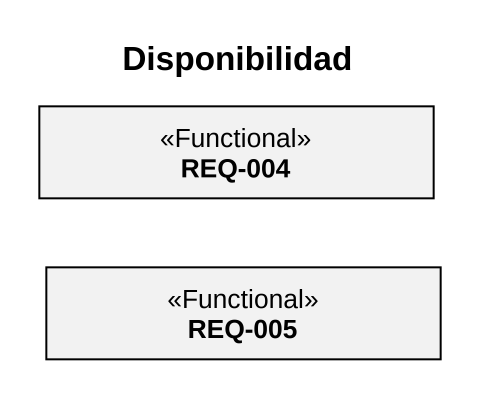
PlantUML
@startuml
title Disponibilidad
hide circle
hide empty members
class "REQ-004" as REQ_004 <<Functional>>
class "REQ-005" as REQ_005 <<Functional>>
@enduml
